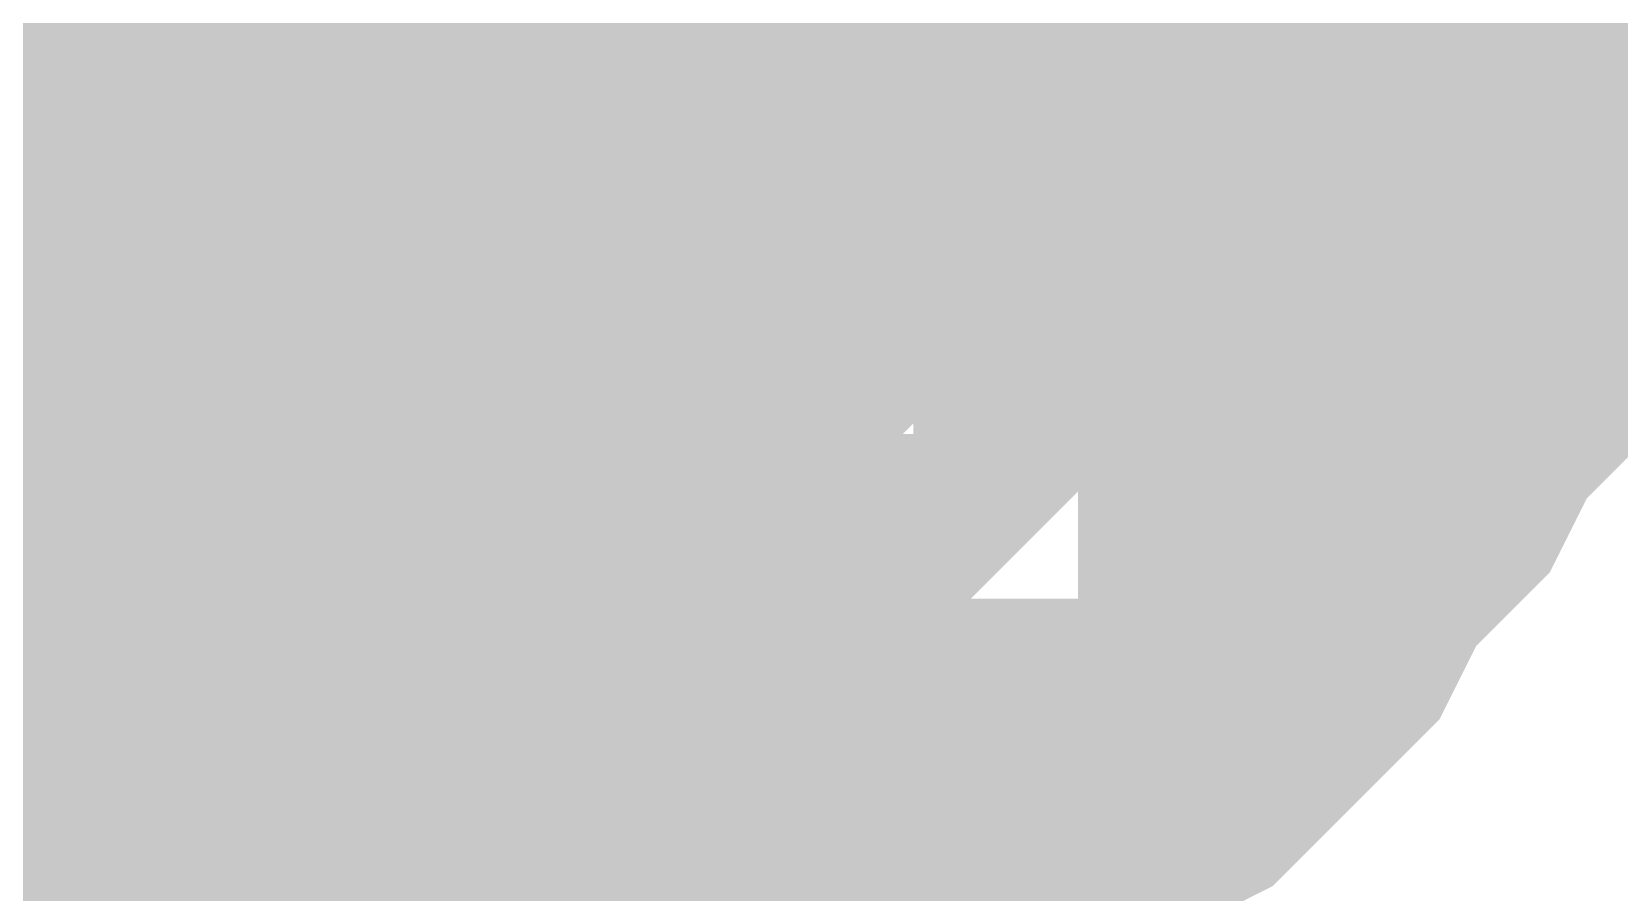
# Model space of a CAD drawing. Header units: inches. Extents: x 0 to 841, y 0 to 594.
# Drawn here: x 534.861 to 535.829, y 129.305 to 129.83 of the extents above; entities that cross this region are included whole.
import ezdxf

# ---------------------------------------------------------------- set-up
doc = ezdxf.new("R2010")
doc.units = ezdxf.units.IN
doc.layers.add('Sheet', color=255, linetype='Continuous')

msp = doc.modelspace()

# ---------------------------------------------------------------- linework, layer by layer
at = {"layer": 'Sheet'}
for points in [[(535.01236, 129.99365, 0.7493, 0.7493, 0), (535.01236, 134.97958, 0.7493, 0.7493, 0)], [(520.01055, 129.99365, 0.7493, 0.7493, 0), (520.01055, 129.99365, 0.7493, 0.7493, 0), (535.01236, 129.99365, 0.7493, 0.7493, 0)], [(535.01236, 127.47822, 0.7493, 0.7493, 0), (535.01236, 129.99365, 0.7493, 0.7493, 0), (554.99981, 129.99365, 0.7493, 0.7493, 0), (554.99981, 129.99365, 0.7493, 0.7493, 0)], [(535.77593, 129.99365, 0.29972, 0.29972, 0), (535.77593, 129.94873, 0.29972, 0.29972, 0), (535.77593, 129.90381, 0.29972, 0.29972, 0), (535.77593, 129.88135, 0.29972, 0.29972, 0), (535.75347, 129.83643, 0.29972, 0.29972, 0), (535.75347, 129.79152, 0.29972, 0.29972, 0), (535.73101, 129.76906, 0.29972, 0.29972, 0), (535.73101, 129.72414, 0.29972, 0.29972, 0), (535.70856, 129.70168, 0.29972, 0.29972, 0), (535.70856, 129.65676, 0.29972, 0.29972, 0), (535.6861, 129.6343, 0.29972, 0.29972, 0), (535.66364, 129.58938, 0.29972, 0.29972, 0), (535.64118, 129.56692, 0.29972, 0.29972, 0), (535.61872, 129.54446, 0.29972, 0.29972, 0), (535.59627, 129.49955, 0.29972, 0.29972, 0), (535.57381, 129.47709, 0.29972, 0.29972, 0), (535.55135, 129.45463, 0.29972, 0.29972, 0), (535.52889, 129.43217, 0.29972, 0.29972, 0), (535.48398, 129.40971, 0.29972, 0.29972, 0), (535.46152, 129.38725, 0.29972, 0.29972, 0), (535.43906, 129.36479, 0.29972, 0.29972, 0), (535.39415, 129.34233, 0.29972, 0.29972, 0), (535.37169, 129.31987, 0.29972, 0.29972, 0), (535.32677, 129.29741, 0.29972, 0.29972, 0), (535.30431, 129.29741, 0.29972, 0.29972, 0), (535.2594, 129.27495, 0.29972, 0.29972, 0), (535.23694, 129.27495, 0.29972, 0.29972, 0), (535.19203, 129.2525, 0.29972, 0.29972, 0), (535.16957, 129.2525, 0.29972, 0.29972, 0), (535.12465, 129.23004, 0.29972, 0.29972, 0), (535.07974, 129.23004, 0.29972, 0.29972, 0), (535.05728, 129.23004, 0.29972, 0.29972, 0), (535.01236, 129.23004, 0.29972, 0.29972, 0)], [(535.77593, 129.99365, 0.29972, 0.29972, 0), (535.77593, 129.94873, 0.29972, 0.29972, 0), (535.77593, 129.90381, 0.29972, 0.29972, 0), (535.77593, 129.88135, 0.29972, 0.29972, 0), (535.75347, 129.83643, 0.29972, 0.29972, 0), (535.75347, 129.79152, 0.29972, 0.29972, 0), (535.73101, 129.76906, 0.29972, 0.29972, 0), (535.73101, 129.72414, 0.29972, 0.29972, 0), (535.70856, 129.70168, 0.29972, 0.29972, 0), (535.70856, 129.65676, 0.29972, 0.29972, 0), (535.6861, 129.6343, 0.29972, 0.29972, 0), (535.66364, 129.58938, 0.29972, 0.29972, 0), (535.64118, 129.56692, 0.29972, 0.29972, 0), (535.61872, 129.54446, 0.29972, 0.29972, 0), (535.59627, 129.49955, 0.29972, 0.29972, 0), (535.57381, 129.47709, 0.29972, 0.29972, 0), (535.55135, 129.45463, 0.29972, 0.29972, 0), (535.52889, 129.43217, 0.29972, 0.29972, 0), (535.48398, 129.40971, 0.29972, 0.29972, 0), (535.46152, 129.38725, 0.29972, 0.29972, 0), (535.43906, 129.36479, 0.29972, 0.29972, 0), (535.39415, 129.34233, 0.29972, 0.29972, 0), (535.37169, 129.31987, 0.29972, 0.29972, 0), (535.32677, 129.29741, 0.29972, 0.29972, 0), (535.30431, 129.29741, 0.29972, 0.29972, 0), (535.2594, 129.27495, 0.29972, 0.29972, 0), (535.23694, 129.27495, 0.29972, 0.29972, 0), (535.19203, 129.2525, 0.29972, 0.29972, 0), (535.16957, 129.2525, 0.29972, 0.29972, 0), (535.12465, 129.23004, 0.29972, 0.29972, 0), (535.07974, 129.23004, 0.29972, 0.29972, 0), (535.05728, 129.23004, 0.29972, 0.29972, 0), (535.01236, 129.23004, 0.29972, 0.29972, 0)], [(535.77593, 129.99365, 0.29972, 0.29972, 0), (535.77593, 129.94873, 0.29972, 0.29972, 0), (535.77593, 129.90381, 0.29972, 0.29972, 0), (535.77593, 129.88135, 0.29972, 0.29972, 0), (535.75347, 129.83643, 0.29972, 0.29972, 0), (535.75347, 129.79152, 0.29972, 0.29972, 0), (535.73101, 129.76906, 0.29972, 0.29972, 0), (535.73101, 129.72414, 0.29972, 0.29972, 0), (535.70856, 129.70168, 0.29972, 0.29972, 0), (535.70856, 129.65676, 0.29972, 0.29972, 0), (535.6861, 129.6343, 0.29972, 0.29972, 0), (535.66364, 129.58938, 0.29972, 0.29972, 0), (535.64118, 129.56692, 0.29972, 0.29972, 0), (535.61872, 129.54446, 0.29972, 0.29972, 0), (535.59627, 129.49955, 0.29972, 0.29972, 0), (535.57381, 129.47709, 0.29972, 0.29972, 0), (535.55135, 129.45463, 0.29972, 0.29972, 0), (535.52889, 129.43217, 0.29972, 0.29972, 0), (535.48398, 129.40971, 0.29972, 0.29972, 0), (535.46152, 129.38725, 0.29972, 0.29972, 0), (535.43906, 129.36479, 0.29972, 0.29972, 0), (535.39415, 129.34233, 0.29972, 0.29972, 0), (535.37169, 129.31987, 0.29972, 0.29972, 0), (535.32677, 129.29741, 0.29972, 0.29972, 0), (535.30431, 129.29741, 0.29972, 0.29972, 0), (535.2594, 129.27495, 0.29972, 0.29972, 0), (535.23694, 129.27495, 0.29972, 0.29972, 0), (535.19203, 129.2525, 0.29972, 0.29972, 0), (535.16957, 129.2525, 0.29972, 0.29972, 0), (535.12465, 129.23004, 0.29972, 0.29972, 0), (535.07974, 129.23004, 0.29972, 0.29972, 0), (535.05728, 129.23004, 0.29972, 0.29972, 0), (535.01236, 129.23004, 0.29972, 0.29972, 0)], [(535.50644, 129.99365, 0.29972, 0.29972, 0), (535.50644, 129.97119, 0.29972, 0.29972, 0), (535.50644, 129.94873, 0.29972, 0.29972, 0), (535.50644, 129.90381, 0.29972, 0.29972, 0), (535.50644, 129.88135, 0.29972, 0.29972, 0), (535.48398, 129.85889, 0.29972, 0.29972, 0), (535.48398, 129.83643, 0.29972, 0.29972, 0), (535.48398, 129.81397, 0.29972, 0.29972, 0), (535.46152, 129.79152, 0.29972, 0.29972, 0), (535.46152, 129.76906, 0.29972, 0.29972, 0), (535.43906, 129.7466, 0.29972, 0.29972, 0), (535.43906, 129.72414, 0.29972, 0.29972, 0), (535.4166, 129.70168, 0.29972, 0.29972, 0), (535.4166, 129.67922, 0.29972, 0.29972, 0), (535.39415, 129.65676, 0.29972, 0.29972, 0), (535.37169, 129.6343, 0.29972, 0.29972, 0), (535.34923, 129.6343, 0.29972, 0.29972, 0), (535.34923, 129.61184, 0.29972, 0.29972, 0), (535.32677, 129.58938, 0.29972, 0.29972, 0), (535.30431, 129.56692, 0.29972, 0.29972, 0), (535.28186, 129.56692, 0.29972, 0.29972, 0), (535.2594, 129.54446, 0.29972, 0.29972, 0), (535.23694, 129.54446, 0.29972, 0.29972, 0), (535.21448, 129.52201, 0.29972, 0.29972, 0), (535.21448, 129.52201, 0.29972, 0.29972, 0), (535.19203, 129.49955, 0.29972, 0.29972, 0), (535.14711, 129.49955, 0.29972, 0.29972, 0), (535.12465, 129.49955, 0.29972, 0.29972, 0), (535.10219, 129.47709, 0.29972, 0.29972, 0), (535.07974, 129.47709, 0.29972, 0.29972, 0), (535.05728, 129.47709, 0.29972, 0.29972, 0), (535.03482, 129.47709, 0.29972, 0.29972, 0), (535.01236, 129.47709, 0.29972, 0.29972, 0)], [(535.50644, 129.99365, 0.29972, 0.29972, 0), (535.50644, 129.97119, 0.29972, 0.29972, 0), (535.50644, 129.94873, 0.29972, 0.29972, 0), (535.50644, 129.90381, 0.29972, 0.29972, 0), (535.50644, 129.88135, 0.29972, 0.29972, 0), (535.48398, 129.85889, 0.29972, 0.29972, 0), (535.48398, 129.83643, 0.29972, 0.29972, 0), (535.48398, 129.81397, 0.29972, 0.29972, 0), (535.46152, 129.79152, 0.29972, 0.29972, 0), (535.46152, 129.76906, 0.29972, 0.29972, 0), (535.43906, 129.7466, 0.29972, 0.29972, 0), (535.43906, 129.72414, 0.29972, 0.29972, 0), (535.4166, 129.70168, 0.29972, 0.29972, 0), (535.4166, 129.67922, 0.29972, 0.29972, 0), (535.39415, 129.65676, 0.29972, 0.29972, 0), (535.37169, 129.6343, 0.29972, 0.29972, 0), (535.34923, 129.6343, 0.29972, 0.29972, 0), (535.34923, 129.61184, 0.29972, 0.29972, 0), (535.32677, 129.58938, 0.29972, 0.29972, 0), (535.30431, 129.56692, 0.29972, 0.29972, 0), (535.28186, 129.56692, 0.29972, 0.29972, 0), (535.2594, 129.54446, 0.29972, 0.29972, 0), (535.23694, 129.54446, 0.29972, 0.29972, 0), (535.21448, 129.52201, 0.29972, 0.29972, 0), (535.21448, 129.52201, 0.29972, 0.29972, 0), (535.19203, 129.49955, 0.29972, 0.29972, 0), (535.14711, 129.49955, 0.29972, 0.29972, 0), (535.12465, 129.49955, 0.29972, 0.29972, 0), (535.10219, 129.47709, 0.29972, 0.29972, 0), (535.07974, 129.47709, 0.29972, 0.29972, 0), (535.05728, 129.47709, 0.29972, 0.29972, 0), (535.03482, 129.47709, 0.29972, 0.29972, 0), (535.01236, 129.47709, 0.29972, 0.29972, 0)], [(535.50644, 129.99365, 0.29972, 0.29972, 0), (535.50644, 129.97119, 0.29972, 0.29972, 0), (535.50644, 129.94873, 0.29972, 0.29972, 0), (535.50644, 129.90381, 0.29972, 0.29972, 0), (535.50644, 129.88135, 0.29972, 0.29972, 0), (535.48398, 129.85889, 0.29972, 0.29972, 0), (535.48398, 129.83643, 0.29972, 0.29972, 0), (535.48398, 129.81397, 0.29972, 0.29972, 0), (535.46152, 129.79152, 0.29972, 0.29972, 0), (535.46152, 129.76906, 0.29972, 0.29972, 0), (535.43906, 129.7466, 0.29972, 0.29972, 0), (535.43906, 129.72414, 0.29972, 0.29972, 0), (535.4166, 129.70168, 0.29972, 0.29972, 0), (535.4166, 129.67922, 0.29972, 0.29972, 0), (535.39415, 129.65676, 0.29972, 0.29972, 0), (535.37169, 129.6343, 0.29972, 0.29972, 0), (535.34923, 129.6343, 0.29972, 0.29972, 0), (535.34923, 129.61184, 0.29972, 0.29972, 0), (535.32677, 129.58938, 0.29972, 0.29972, 0), (535.30431, 129.56692, 0.29972, 0.29972, 0), (535.28186, 129.56692, 0.29972, 0.29972, 0), (535.2594, 129.54446, 0.29972, 0.29972, 0), (535.23694, 129.54446, 0.29972, 0.29972, 0), (535.21448, 129.52201, 0.29972, 0.29972, 0), (535.21448, 129.52201, 0.29972, 0.29972, 0), (535.19203, 129.49955, 0.29972, 0.29972, 0), (535.14711, 129.49955, 0.29972, 0.29972, 0), (535.12465, 129.49955, 0.29972, 0.29972, 0), (535.10219, 129.47709, 0.29972, 0.29972, 0), (535.07974, 129.47709, 0.29972, 0.29972, 0), (535.05728, 129.47709, 0.29972, 0.29972, 0), (535.03482, 129.47709, 0.29972, 0.29972, 0), (535.01236, 129.47709, 0.29972, 0.29972, 0)], [(535.50644, 129.88135, 0.09906, 0.09906, 0), (535.48398, 129.85889, 0.09906, 0.09906, 0), (535.48398, 129.83643, 0.09906, 0.09906, 0), (535.48398, 129.81397, 0.09906, 0.09906, 0), (535.46152, 129.79152, 0.09906, 0.09906, 0), (535.46152, 129.76906, 0.09906, 0.09906, 0), (535.43906, 129.7466, 0.09906, 0.09906, 0), (535.43906, 129.72414, 0.09906, 0.09906, 0), (535.4166, 129.70168, 0.09906, 0.09906, 0), (535.4166, 129.67922, 0.09906, 0.09906, 0), (535.39415, 129.65676, 0.09906, 0.09906, 0), (535.37169, 129.6343, 0.09906, 0.09906, 0), (535.34923, 129.6343, 0.09906, 0.09906, 0), (535.34923, 129.61184, 0.09906, 0.09906, 0), (535.32677, 129.58938, 0.09906, 0.09906, 0), (535.30431, 129.56692, 0.09906, 0.09906, 0), (535.28186, 129.56692, 0.09906, 0.09906, 0), (535.2594, 129.54446, 0.09906, 0.09906, 0), (535.23694, 129.54446, 0.09906, 0.09906, 0), (535.21448, 129.52201, 0.09906, 0.09906, 0), (535.21448, 129.52201, 0.09906, 0.09906, 0), (535.19203, 129.49955, 0.09906, 0.09906, 0), (535.14711, 129.49955, 0.09906, 0.09906, 0), (535.12465, 129.49955, 0.09906, 0.09906, 0), (535.10219, 129.47709, 0.09906, 0.09906, 0), (535.07974, 129.47709, 0.09906, 0.09906, 0), (535.05728, 129.47709, 0.09906, 0.09906, 0), (535.03482, 129.47709, 0.09906, 0.09906, 0), (535.01236, 129.47709, 0.09906, 0.09906, 0)], [(535.50644, 129.88135, 0.09906, 0.09906, 0), (535.48398, 129.85889, 0.09906, 0.09906, 0), (535.48398, 129.83643, 0.09906, 0.09906, 0), (535.48398, 129.81397, 0.09906, 0.09906, 0), (535.46152, 129.79152, 0.09906, 0.09906, 0), (535.46152, 129.76906, 0.09906, 0.09906, 0), (535.43906, 129.7466, 0.09906, 0.09906, 0), (535.43906, 129.72414, 0.09906, 0.09906, 0), (535.4166, 129.70168, 0.09906, 0.09906, 0), (535.4166, 129.67922, 0.09906, 0.09906, 0), (535.39415, 129.65676, 0.09906, 0.09906, 0), (535.37169, 129.6343, 0.09906, 0.09906, 0), (535.34923, 129.6343, 0.09906, 0.09906, 0), (535.34923, 129.61184, 0.09906, 0.09906, 0), (535.32677, 129.58938, 0.09906, 0.09906, 0), (535.30431, 129.56692, 0.09906, 0.09906, 0), (535.28186, 129.56692, 0.09906, 0.09906, 0), (535.2594, 129.54446, 0.09906, 0.09906, 0), (535.23694, 129.54446, 0.09906, 0.09906, 0), (535.21448, 129.52201, 0.09906, 0.09906, 0), (535.21448, 129.52201, 0.09906, 0.09906, 0), (535.19203, 129.49955, 0.09906, 0.09906, 0), (535.14711, 129.49955, 0.09906, 0.09906, 0), (535.12465, 129.49955, 0.09906, 0.09906, 0), (535.10219, 129.47709, 0.09906, 0.09906, 0), (535.07974, 129.47709, 0.09906, 0.09906, 0), (535.05728, 129.47709, 0.09906, 0.09906, 0), (535.03482, 129.47709, 0.09906, 0.09906, 0), (535.01236, 129.47709, 0.09906, 0.09906, 0)], [(535.50644, 129.88135, 0.09906, 0.09906, 0), (535.48398, 129.85889, 0.09906, 0.09906, 0), (535.48398, 129.83643, 0.09906, 0.09906, 0), (535.48398, 129.81397, 0.09906, 0.09906, 0), (535.46152, 129.79152, 0.09906, 0.09906, 0), (535.46152, 129.76906, 0.09906, 0.09906, 0), (535.43906, 129.7466, 0.09906, 0.09906, 0), (535.43906, 129.72414, 0.09906, 0.09906, 0), (535.4166, 129.70168, 0.09906, 0.09906, 0), (535.4166, 129.67922, 0.09906, 0.09906, 0), (535.39415, 129.65676, 0.09906, 0.09906, 0), (535.37169, 129.6343, 0.09906, 0.09906, 0), (535.34923, 129.6343, 0.09906, 0.09906, 0), (535.34923, 129.61184, 0.09906, 0.09906, 0), (535.32677, 129.58938, 0.09906, 0.09906, 0), (535.30431, 129.56692, 0.09906, 0.09906, 0), (535.28186, 129.56692, 0.09906, 0.09906, 0), (535.2594, 129.54446, 0.09906, 0.09906, 0), (535.23694, 129.54446, 0.09906, 0.09906, 0), (535.21448, 129.52201, 0.09906, 0.09906, 0), (535.21448, 129.52201, 0.09906, 0.09906, 0), (535.19203, 129.49955, 0.09906, 0.09906, 0), (535.14711, 129.49955, 0.09906, 0.09906, 0), (535.12465, 129.49955, 0.09906, 0.09906, 0), (535.10219, 129.47709, 0.09906, 0.09906, 0), (535.07974, 129.47709, 0.09906, 0.09906, 0), (535.05728, 129.47709, 0.09906, 0.09906, 0), (535.03482, 129.47709, 0.09906, 0.09906, 0), (535.01236, 129.47709, 0.09906, 0.09906, 0)], [(535.77593, 129.88135, 0.09906, 0.09906, 0), (535.75347, 129.83643, 0.09906, 0.09906, 0), (535.75347, 129.79152, 0.09906, 0.09906, 0), (535.73101, 129.76906, 0.09906, 0.09906, 0), (535.73101, 129.72414, 0.09906, 0.09906, 0), (535.70856, 129.70168, 0.09906, 0.09906, 0), (535.70856, 129.65676, 0.09906, 0.09906, 0), (535.6861, 129.6343, 0.09906, 0.09906, 0), (535.66364, 129.58938, 0.09906, 0.09906, 0), (535.64118, 129.56692, 0.09906, 0.09906, 0), (535.61872, 129.54446, 0.09906, 0.09906, 0), (535.59627, 129.49955, 0.09906, 0.09906, 0), (535.57381, 129.47709, 0.09906, 0.09906, 0), (535.55135, 129.45463, 0.09906, 0.09906, 0), (535.52889, 129.43217, 0.09906, 0.09906, 0), (535.48398, 129.40971, 0.09906, 0.09906, 0), (535.46152, 129.38725, 0.09906, 0.09906, 0), (535.43906, 129.36479, 0.09906, 0.09906, 0), (535.39415, 129.34233, 0.09906, 0.09906, 0), (535.37169, 129.31987, 0.09906, 0.09906, 0), (535.32677, 129.29741, 0.09906, 0.09906, 0), (535.30431, 129.29741, 0.09906, 0.09906, 0), (535.2594, 129.27495, 0.09906, 0.09906, 0), (535.23694, 129.27495, 0.09906, 0.09906, 0), (535.19203, 129.2525, 0.09906, 0.09906, 0)], [(535.77593, 129.88135, 0.09906, 0.09906, 0), (535.75347, 129.83643, 0.09906, 0.09906, 0), (535.75347, 129.79152, 0.09906, 0.09906, 0), (535.73101, 129.76906, 0.09906, 0.09906, 0), (535.73101, 129.72414, 0.09906, 0.09906, 0), (535.70856, 129.70168, 0.09906, 0.09906, 0), (535.70856, 129.65676, 0.09906, 0.09906, 0), (535.6861, 129.6343, 0.09906, 0.09906, 0), (535.66364, 129.58938, 0.09906, 0.09906, 0), (535.64118, 129.56692, 0.09906, 0.09906, 0), (535.61872, 129.54446, 0.09906, 0.09906, 0), (535.59627, 129.49955, 0.09906, 0.09906, 0), (535.57381, 129.47709, 0.09906, 0.09906, 0), (535.55135, 129.45463, 0.09906, 0.09906, 0), (535.52889, 129.43217, 0.09906, 0.09906, 0), (535.48398, 129.40971, 0.09906, 0.09906, 0), (535.46152, 129.38725, 0.09906, 0.09906, 0), (535.43906, 129.36479, 0.09906, 0.09906, 0), (535.39415, 129.34233, 0.09906, 0.09906, 0), (535.37169, 129.31987, 0.09906, 0.09906, 0), (535.32677, 129.29741, 0.09906, 0.09906, 0), (535.30431, 129.29741, 0.09906, 0.09906, 0), (535.2594, 129.27495, 0.09906, 0.09906, 0), (535.23694, 129.27495, 0.09906, 0.09906, 0), (535.19203, 129.2525, 0.09906, 0.09906, 0)], [(535.77593, 129.88135, 0.09906, 0.09906, 0), (535.75347, 129.83643, 0.09906, 0.09906, 0), (535.75347, 129.79152, 0.09906, 0.09906, 0), (535.73101, 129.76906, 0.09906, 0.09906, 0), (535.73101, 129.72414, 0.09906, 0.09906, 0), (535.70856, 129.70168, 0.09906, 0.09906, 0), (535.70856, 129.65676, 0.09906, 0.09906, 0), (535.6861, 129.6343, 0.09906, 0.09906, 0), (535.66364, 129.58938, 0.09906, 0.09906, 0), (535.64118, 129.56692, 0.09906, 0.09906, 0), (535.61872, 129.54446, 0.09906, 0.09906, 0), (535.59627, 129.49955, 0.09906, 0.09906, 0), (535.57381, 129.47709, 0.09906, 0.09906, 0), (535.55135, 129.45463, 0.09906, 0.09906, 0), (535.52889, 129.43217, 0.09906, 0.09906, 0), (535.48398, 129.40971, 0.09906, 0.09906, 0), (535.46152, 129.38725, 0.09906, 0.09906, 0), (535.43906, 129.36479, 0.09906, 0.09906, 0), (535.39415, 129.34233, 0.09906, 0.09906, 0), (535.37169, 129.31987, 0.09906, 0.09906, 0), (535.32677, 129.29741, 0.09906, 0.09906, 0), (535.30431, 129.29741, 0.09906, 0.09906, 0), (535.2594, 129.27495, 0.09906, 0.09906, 0), (535.23694, 129.27495, 0.09906, 0.09906, 0), (535.19203, 129.2525, 0.09906, 0.09906, 0)], [(535.01236, 129.47709, 0.29972, 0.29972, 0), (534.98991, 129.47709, 0.29972, 0.29972, 0), (534.96745, 129.47709, 0.29972, 0.29972, 0), (534.92253, 129.47709, 0.29972, 0.29972, 0), (534.90007, 129.47709, 0.29972, 0.29972, 0), (534.87762, 129.49955, 0.29972, 0.29972, 0), (534.85516, 129.49955, 0.29972, 0.29972, 0), (534.8327, 129.49955, 0.29972, 0.29972, 0), (534.81024, 129.52201, 0.29972, 0.29972, 0), (534.78779, 129.52201, 0.29972, 0.29972, 0), (534.76533, 129.54446, 0.29972, 0.29972, 0), (534.74287, 129.54446, 0.29972, 0.29972, 0), (534.72041, 129.56692, 0.29972, 0.29972, 0), (534.69795, 129.56692, 0.29972, 0.29972, 0)], [(535.01236, 129.47709, 0.29972, 0.29972, 0), (534.98991, 129.47709, 0.29972, 0.29972, 0), (534.96745, 129.47709, 0.29972, 0.29972, 0), (534.92253, 129.47709, 0.29972, 0.29972, 0), (534.90007, 129.47709, 0.29972, 0.29972, 0), (534.87762, 129.49955, 0.29972, 0.29972, 0), (534.85516, 129.49955, 0.29972, 0.29972, 0), (534.8327, 129.49955, 0.29972, 0.29972, 0), (534.81024, 129.52201, 0.29972, 0.29972, 0), (534.78779, 129.52201, 0.29972, 0.29972, 0), (534.76533, 129.54446, 0.29972, 0.29972, 0), (534.74287, 129.54446, 0.29972, 0.29972, 0), (534.72041, 129.56692, 0.29972, 0.29972, 0), (534.69795, 129.56692, 0.29972, 0.29972, 0)], [(535.01236, 129.47709, 0.29972, 0.29972, 0), (534.98991, 129.47709, 0.29972, 0.29972, 0), (534.96745, 129.47709, 0.29972, 0.29972, 0), (534.92253, 129.47709, 0.29972, 0.29972, 0), (534.90007, 129.47709, 0.29972, 0.29972, 0), (534.87762, 129.49955, 0.29972, 0.29972, 0), (534.85516, 129.49955, 0.29972, 0.29972, 0), (534.8327, 129.49955, 0.29972, 0.29972, 0), (534.81024, 129.52201, 0.29972, 0.29972, 0), (534.78779, 129.52201, 0.29972, 0.29972, 0), (534.76533, 129.54446, 0.29972, 0.29972, 0), (534.74287, 129.54446, 0.29972, 0.29972, 0), (534.72041, 129.56692, 0.29972, 0.29972, 0), (534.69795, 129.56692, 0.29972, 0.29972, 0)], [(535.01236, 129.47709, 0.09906, 0.09906, 0), (534.98991, 129.47709, 0.09906, 0.09906, 0), (534.96745, 129.47709, 0.09906, 0.09906, 0), (534.92253, 129.47709, 0.09906, 0.09906, 0), (534.90007, 129.47709, 0.09906, 0.09906, 0), (534.87762, 129.49955, 0.09906, 0.09906, 0), (534.85516, 129.49955, 0.09906, 0.09906, 0), (534.8327, 129.49955, 0.09906, 0.09906, 0), (534.81024, 129.52201, 0.09906, 0.09906, 0)], [(535.01236, 129.47709, 0.09906, 0.09906, 0), (534.98991, 129.47709, 0.09906, 0.09906, 0), (534.96745, 129.47709, 0.09906, 0.09906, 0), (534.92253, 129.47709, 0.09906, 0.09906, 0), (534.90007, 129.47709, 0.09906, 0.09906, 0), (534.87762, 129.49955, 0.09906, 0.09906, 0), (534.85516, 129.49955, 0.09906, 0.09906, 0), (534.8327, 129.49955, 0.09906, 0.09906, 0), (534.81024, 129.52201, 0.09906, 0.09906, 0)], [(535.01236, 129.47709, 0.09906, 0.09906, 0), (534.98991, 129.47709, 0.09906, 0.09906, 0), (534.96745, 129.47709, 0.09906, 0.09906, 0), (534.92253, 129.47709, 0.09906, 0.09906, 0), (534.90007, 129.47709, 0.09906, 0.09906, 0), (534.87762, 129.49955, 0.09906, 0.09906, 0), (534.85516, 129.49955, 0.09906, 0.09906, 0), (534.8327, 129.49955, 0.09906, 0.09906, 0), (534.81024, 129.52201, 0.09906, 0.09906, 0)], [(535.01236, 129.23004, 0.29972, 0.29972, 0), (534.96745, 129.23004, 0.29972, 0.29972, 0), (534.92253, 129.23004, 0.29972, 0.29972, 0), (534.90007, 129.23004, 0.29972, 0.29972, 0), (534.85516, 129.2525, 0.29972, 0.29972, 0), (534.81024, 129.2525, 0.29972, 0.29972, 0), (534.78779, 129.27495, 0.29972, 0.29972, 0), (534.74287, 129.27495, 0.29972, 0.29972, 0), (534.72041, 129.29741, 0.29972, 0.29972, 0), (534.6755, 129.29741, 0.29972, 0.29972, 0)], [(535.01236, 129.23004, 0.29972, 0.29972, 0), (534.96745, 129.23004, 0.29972, 0.29972, 0), (534.92253, 129.23004, 0.29972, 0.29972, 0), (534.90007, 129.23004, 0.29972, 0.29972, 0), (534.85516, 129.2525, 0.29972, 0.29972, 0), (534.81024, 129.2525, 0.29972, 0.29972, 0), (534.78779, 129.27495, 0.29972, 0.29972, 0), (534.74287, 129.27495, 0.29972, 0.29972, 0), (534.72041, 129.29741, 0.29972, 0.29972, 0), (534.6755, 129.29741, 0.29972, 0.29972, 0)], [(535.01236, 129.23004, 0.29972, 0.29972, 0), (534.96745, 129.23004, 0.29972, 0.29972, 0), (534.92253, 129.23004, 0.29972, 0.29972, 0), (534.90007, 129.23004, 0.29972, 0.29972, 0), (534.85516, 129.2525, 0.29972, 0.29972, 0), (534.81024, 129.2525, 0.29972, 0.29972, 0), (534.78779, 129.27495, 0.29972, 0.29972, 0), (534.74287, 129.27495, 0.29972, 0.29972, 0), (534.72041, 129.29741, 0.29972, 0.29972, 0), (534.6755, 129.29741, 0.29972, 0.29972, 0)]]:
    msp.add_lwpolyline(points, format="xyseb", dxfattribs=at)
msp.add_lwpolyline([(534.74602, 130, 0.508, 0.508, 1), (535.25402, 130, 0.508, 0.508, 1)], format="xyseb", close=True, dxfattribs=at)

doc.saveas('drawing.dxf')
